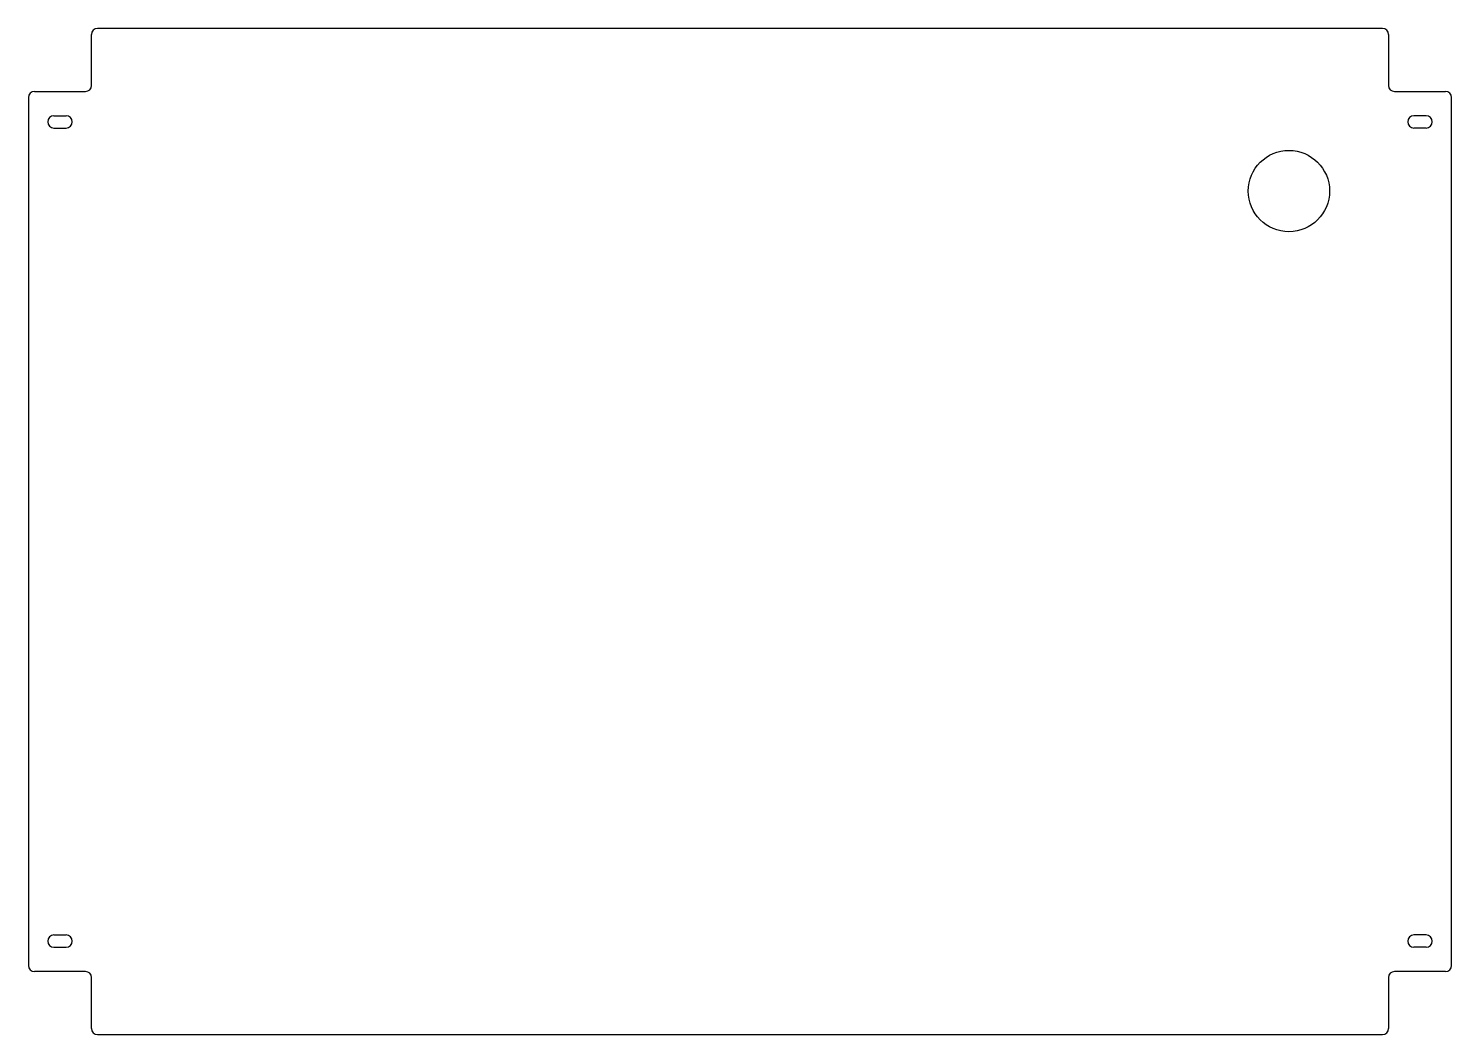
# Model space of a CAD drawing. Extents: x -350 to 350, y -248 to 248.
import ezdxf

# ---------------------------------------------------------------- set-up
doc = ezdxf.new("R2010")
doc.units = 0
doc.header["$MEASUREMENT"] = 0
doc.layers.add('Sketch001', color=7, linetype='CONTINUOUS')

msp = doc.modelspace()

# ---------------------------------------------------------------- linework, layer by layer
at = {"layer": 'Sketch001'}
for p, q in [((316, 247.5), (-316, 247.5)), ((-319, 219.5), (-319, 244.5)), ((319, 244.5), (319, 219.5)), ((-350, 213.5), (-350, -213.5)), ((-347, 216.5), (-322, 216.5)), ((322, 216.5), (347, 216.5)), ((350, -213.5), (350, 213.5)), ((-337.5, 204.5), (-331.5, 204.5)), ((337.5, 204.5), (331.5, 204.5)), ((-337.5, 198.5), (-331.5, 198.5)), ((337.5, 198.5), (331.5, 198.5)), ((-337.5, -198.5), (-331.5, -198.5)), ((337.5, -198.5), (331.5, -198.5)), ((-337.5, -204.5), (-331.5, -204.5)), ((337.5, -204.5), (331.5, -204.5)), ((-322, -216.5), (-347, -216.5)), ((347, -216.5), (322, -216.5)), ((-319, -244.5), (-319, -219.5)), ((319, -219.5), (319, -244.5)), ((-316, -247.5), (316, -247.5))]:
    msp.add_line(p, q, dxfattribs=at)
msp.add_circle((270, 167.5), 20, dxfattribs=at)
for centre, start, end in [((-316, 244.5), 90, 180), ((316, 244.5), 0, 90), ((-322, 219.5), -90, 0), ((322, 219.5), 180, -90), ((-347, 213.5), 90, 180), ((347, 213.5), 0, 90), ((-337.5, 201.5), 90, -90), ((-331.5, 201.5), -90, 90), ((331.5, 201.5), 90, -90), ((337.5, 201.5), -90, 90), ((-337.5, -201.5), 90, -90), ((-331.5, -201.5), -90, 90), ((331.5, -201.5), 90, -90), ((337.5, -201.5), -90, 90), ((-347, -213.5), 180, -90), ((-322, -219.5), 0, 90), ((322, -219.5), 90, -180), ((347, -213.5), -90, 0), ((-316, -244.5), 180, -90), ((316, -244.5), -90, 0)]:
    msp.add_arc(centre, 3, start, end, dxfattribs=at)

doc.saveas('drawing.dxf')
